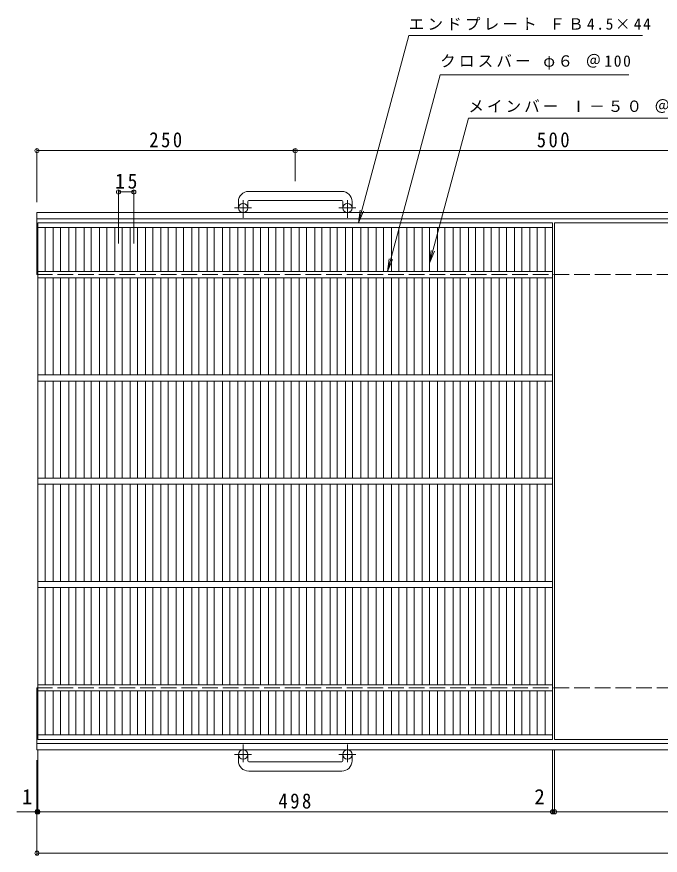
# Model space of a CAD drawing. Units: millimetres at full size, sheet at 1:5; some dimension numbers follow another scale. Extents: x -790 to 902, y -691 to 651.
# Drawn here: x -790 to -167, y -161 to 651 of the extents above; entities that cross this region are included whole.
import ezdxf
from ezdxf.enums import TextEntityAlignment as Align

# ---------------------------------------------------------------- set-up
doc = ezdxf.new("R2010")
doc.units = ezdxf.units.MM
doc.header["$LTSCALE"] = 5
doc.header["$PDMODE"] = 32
doc.header["$PDSIZE"] = 4
doc.linetypes.add('CHAIN1', pattern=[8, 5, -1, 1, -1])
doc.linetypes.add('DASHED3', pattern=[4, 3, -1])
for name, color, linetype, lineweight in [('E-1', 2, 'Continuous', 9), ('E-2', 3, 'Continuous', 9), ('E-4', 7, 'Continuous', 9), ('E-5', 7, 'Continuous', 9)]:
    doc.layers.add(name, color=color, linetype=linetype, lineweight=lineweight)
doc.styles.add('ＭＳ ゴシック', font='')
doc.styles.get('ＭＳ ゴシック').set_extended_font_data('MS Gothic')

msp = doc.modelspace()

# ---------------------------------------------------------------- linework, layer by layer
at = {"layer": 'E-1'}
for p, q in [((-475.435, 481.85), (-565.434, 481.85)), ((-575.434, 471.85), (-575.434, 465.75)), ((-566.435, 471.85), (-566.435, 465.75)), ((-565.434, 472.849), (-475.435, 472.849)), ((-474.435, 471.85), (-474.435, 465.75)), ((-465.434, 471.85), (-465.434, 465.75)), ((-770.434, 401.25), (-770.434, 461.25)), ((-770.434, 461.25), (176.422, 461.25)), ((-770.434, 455.25), (175.163, 455.25)), ((-770.434, 1.249), (-770.434, -58.751)), ((-770.434, -52.751), (164.207, -52.751)), ((-770.434, -58.751), (162.948, -58.751)), ((-575.434, -69.351), (-575.434, -63.251)), ((-566.435, -69.351), (-566.435, -63.251)), ((-474.435, -69.351), (-474.435, -63.251)), ((-465.434, -69.351), (-465.434, -63.251)), ((-565.434, -70.351), (-475.435, -70.351)), ((-475.435, -79.351), (-565.434, -79.351))]:
    msp.add_line(p, q, dxfattribs=at)
at = {"layer": 'E-1', "linetype": 'CHAIN1'}
for p, q in [((-570.935, 456.143), (-570.935, 473.24)), ((-469.934, 456.143), (-469.934, 473.24)), ((-562.772, 465.75), (-579.179, 465.75)), ((-461.771, 465.75), (-478.178, 465.75)), ((-570.935, -53.644), (-570.935, -70.741)), ((-469.934, -53.644), (-469.934, -70.741)), ((-562.772, -63.251), (-579.179, -63.251)), ((-461.771, -63.251), (-478.178, -63.251))]:
    msp.add_line(p, q, dxfattribs=at)
at = {"layer": 'E-1', "linetype": 'DASHED3'}
for p, q in [((-770.434, 401.25), (163.833, 401.25)), ((-770.434, 1.249), (175.538, 1.249))]:
    msp.add_line(p, q, dxfattribs=at)
at = {"layer": 'E-1'}
for centre in [(-570.935, 465.75), (-469.935, 465.75), (-570.935, -63.251), (-469.935, -63.251)]:
    msp.add_circle(centre, 4.5, dxfattribs=at)
for centre, radius, start, end in [((-565.434, 471.85), 10, 90, 180), ((-475.435, 471.85), 10, 0, 90), ((-565.434, 471.85), 1, 90, 180), ((-475.435, 471.85), 1, 0, 90), ((-565.434, -69.351), 10, 180, 270), ((-565.434, -69.351), 1, 180, 270), ((-475.435, -69.351), 10, 270, 0), ((-475.435, -69.351), 1, 270, 0)]:
    msp.add_arc(centre, radius, start, end, dxfattribs=at)
at = {"layer": 'E-2'}
for p, q in [((-769.434, 446.749), (-271.435, 446.749)), ((-762.435, 404.249), (-762.435, 446.749)), ((-754.556, 404.249), (-754.556, 446.749)), ((-747.556, 404.249), (-747.556, 446.749)), ((-739.677, 404.249), (-739.677, 446.749)), ((-732.677, 404.249), (-732.677, 446.749)), ((-724.798, 404.249), (-724.798, 446.749)), ((-717.798, 404.249), (-717.798, 446.749)), ((-709.919, 404.249), (-709.919, 446.749)), ((-702.919, 404.249), (-702.919, 446.749)), ((-695.04, 404.249), (-695.04, 446.749)), ((-688.04, 404.249), (-688.04, 446.749)), ((-680.162, 404.249), (-680.162, 446.749)), ((-673.162, 404.249), (-673.162, 446.749)), ((-665.283, 404.249), (-665.283, 446.749)), ((-658.283, 404.249), (-658.283, 446.749)), ((-650.404, 404.249), (-650.404, 446.749)), ((-643.404, 404.249), (-643.404, 446.749)), ((-635.526, 404.249), (-635.526, 446.749)), ((-628.526, 404.249), (-628.526, 446.749)), ((-620.647, 404.249), (-620.647, 446.749)), ((-613.647, 404.249), (-613.647, 446.749)), ((-605.768, 404.249), (-605.768, 446.749)), ((-598.768, 404.249), (-598.768, 446.749)), ((-590.889, 404.249), (-590.889, 446.749)), ((-583.889, 404.249), (-583.889, 446.749)), ((-576.011, 404.249), (-576.011, 446.749)), ((-569.011, 404.249), (-569.011, 446.749)), ((-561.132, 404.249), (-561.132, 446.749)), ((-554.132, 404.249), (-554.132, 446.749)), ((-546.253, 404.249), (-546.253, 446.749)), ((-539.253, 404.249), (-539.253, 446.749)), ((-531.374, 404.249), (-531.374, 446.749)), ((-524.374, 404.249), (-524.374, 446.749)), ((-516.495, 404.249), (-516.495, 446.749)), ((-509.495, 404.249), (-509.495, 446.749)), ((-501.616, 404.249), (-501.616, 446.749)), ((-494.616, 404.249), (-494.616, 446.749)), ((-486.737, 404.249), (-486.737, 446.749)), ((-479.737, 404.249), (-479.737, 446.749)), ((-471.859, 404.249), (-471.859, 446.749)), ((-464.859, 404.249), (-464.859, 446.749)), ((-456.98, 404.249), (-456.98, 446.749)), ((-449.98, 404.249), (-449.98, 446.749)), ((-442.101, 404.249), (-442.101, 446.749)), ((-435.101, 404.249), (-435.101, 446.749)), ((-427.222, 404.249), (-427.222, 446.749)), ((-420.222, 404.249), (-420.222, 446.749)), ((-412.344, 404.249), (-412.344, 446.749)), ((-405.344, 404.249), (-405.344, 446.749)), ((-397.465, 404.249), (-397.465, 446.749)), ((-390.465, 404.249), (-390.465, 446.749)), ((-382.586, 404.249), (-382.586, 446.749)), ((-375.586, 404.249), (-375.586, 446.749)), ((-367.707, 404.249), (-367.707, 446.749)), ((-360.707, 404.249), (-360.707, 446.749)), ((-352.829, 404.249), (-352.829, 446.749)), ((-345.829, 404.249), (-345.829, 446.749)), ((-337.95, 404.249), (-337.95, 446.749)), ((-330.95, 404.249), (-330.95, 446.749)), ((-323.071, 404.249), (-323.071, 446.749)), ((-316.071, 404.249), (-316.071, 446.749)), ((-308.192, 404.249), (-308.192, 446.749)), ((-301.192, 404.249), (-301.192, 446.749)), ((-293.313, 404.249), (-293.313, 446.749)), ((-286.313, 404.249), (-286.313, 446.749)), ((-278.435, 446.749), (-278.435, 404.249)), ((-269.435, -48.751), (-269.435, 451.249)), ((-269.435, 451.249), (174.324, 451.249)), ((-769.434, 404.249), (-271.435, 404.249)), ((-769.434, 398.249), (-271.435, 398.249)), ((-762.435, 304.25), (-762.435, 398.249)), ((-754.556, 304.25), (-754.556, 398.249)), ((-747.556, 304.25), (-747.556, 398.249)), ((-739.677, 304.25), (-739.677, 398.249)), ((-732.677, 304.25), (-732.677, 398.249)), ((-724.798, 304.25), (-724.798, 398.249)), ((-717.798, 304.25), (-717.798, 398.249)), ((-709.919, 304.25), (-709.919, 398.249)), ((-702.919, 304.25), (-702.919, 398.249)), ((-695.04, 304.25), (-695.04, 398.249)), ((-688.04, 304.25), (-688.04, 398.249)), ((-680.162, 304.25), (-680.162, 398.249)), ((-673.162, 304.25), (-673.162, 398.249)), ((-665.283, 304.25), (-665.283, 398.249)), ((-658.283, 304.25), (-658.283, 398.249)), ((-650.404, 304.25), (-650.404, 398.249)), ((-643.404, 304.25), (-643.404, 398.249)), ((-635.526, 304.25), (-635.526, 398.249)), ((-628.526, 304.25), (-628.526, 398.249)), ((-620.647, 304.25), (-620.647, 398.249)), ((-613.647, 304.25), (-613.647, 398.249)), ((-605.768, 304.25), (-605.768, 398.249)), ((-598.768, 304.25), (-598.768, 398.249)), ((-590.889, 304.25), (-590.889, 398.249)), ((-583.889, 304.25), (-583.889, 398.249)), ((-576.011, 304.25), (-576.011, 398.249)), ((-569.011, 304.25), (-569.011, 398.249)), ((-561.132, 304.25), (-561.132, 398.249)), ((-554.132, 304.25), (-554.132, 398.249)), ((-546.253, 304.25), (-546.253, 398.249)), ((-539.253, 304.25), (-539.253, 398.249)), ((-531.374, 304.25), (-531.374, 398.249)), ((-524.374, 304.25), (-524.374, 398.249)), ((-516.495, 304.25), (-516.495, 398.249)), ((-509.495, 304.25), (-509.495, 398.249)), ((-501.616, 304.25), (-501.616, 398.249)), ((-494.616, 304.25), (-494.616, 398.249)), ((-486.737, 304.25), (-486.737, 398.249)), ((-479.737, 304.25), (-479.737, 398.249)), ((-471.859, 304.25), (-471.859, 398.249)), ((-464.859, 304.25), (-464.859, 398.249)), ((-456.98, 304.25), (-456.98, 398.249)), ((-449.98, 304.25), (-449.98, 398.249)), ((-442.101, 304.25), (-442.101, 398.249)), ((-435.101, 304.25), (-435.101, 398.249)), ((-427.222, 304.25), (-427.222, 398.249)), ((-420.222, 304.25), (-420.222, 398.249)), ((-412.344, 304.25), (-412.344, 398.249)), ((-405.344, 304.25), (-405.344, 398.249)), ((-397.465, 304.25), (-397.465, 398.249)), ((-390.465, 304.25), (-390.465, 398.249)), ((-382.586, 304.25), (-382.586, 398.249)), ((-375.586, 304.25), (-375.586, 398.249)), ((-367.707, 304.25), (-367.707, 398.249)), ((-360.707, 304.25), (-360.707, 398.249)), ((-352.829, 304.25), (-352.829, 398.249)), ((-345.829, 304.25), (-345.829, 398.249)), ((-337.95, 304.25), (-337.95, 398.249)), ((-330.95, 304.25), (-330.95, 398.249)), ((-323.071, 304.25), (-323.071, 398.249)), ((-316.071, 304.25), (-316.071, 398.249)), ((-308.192, 304.25), (-308.192, 398.249)), ((-301.192, 304.25), (-301.192, 398.249)), ((-293.313, 304.25), (-293.313, 398.249)), ((-286.313, 304.25), (-286.313, 398.249)), ((-278.435, 398.249), (-278.435, 304.25)), ((-769.434, 304.25), (-271.435, 304.25)), ((-769.434, 298.249), (-271.435, 298.249)), ((-762.435, 204.249), (-762.435, 298.249)), ((-754.556, 204.249), (-754.556, 298.249)), ((-747.556, 204.249), (-747.556, 298.249)), ((-739.677, 204.249), (-739.677, 298.249)), ((-732.677, 204.249), (-732.677, 298.249)), ((-724.798, 204.249), (-724.798, 298.249)), ((-717.798, 204.249), (-717.798, 298.249)), ((-709.919, 204.249), (-709.919, 298.249)), ((-702.919, 204.249), (-702.919, 298.249)), ((-695.04, 204.249), (-695.04, 298.249)), ((-688.04, 204.249), (-688.04, 298.249)), ((-680.162, 204.249), (-680.162, 298.249)), ((-673.162, 204.249), (-673.162, 298.249)), ((-665.283, 204.249), (-665.283, 298.249)), ((-658.283, 204.249), (-658.283, 298.249)), ((-650.404, 204.249), (-650.404, 298.249)), ((-643.404, 204.249), (-643.404, 298.249)), ((-635.526, 204.249), (-635.526, 298.249)), ((-628.526, 204.249), (-628.526, 298.249)), ((-620.647, 204.249), (-620.647, 298.249)), ((-613.647, 204.249), (-613.647, 298.249)), ((-605.768, 204.249), (-605.768, 298.249)), ((-598.768, 204.249), (-598.768, 298.249)), ((-590.889, 204.249), (-590.889, 298.249)), ((-583.889, 204.249), (-583.889, 298.249)), ((-576.011, 204.249), (-576.011, 298.249)), ((-569.011, 204.249), (-569.011, 298.249)), ((-561.132, 204.249), (-561.132, 298.249)), ((-554.132, 204.249), (-554.132, 298.249)), ((-546.253, 204.249), (-546.253, 298.249)), ((-539.253, 204.249), (-539.253, 298.249)), ((-531.374, 204.249), (-531.374, 298.249)), ((-524.374, 204.249), (-524.374, 298.249)), ((-516.495, 204.249), (-516.495, 298.249)), ((-509.495, 204.249), (-509.495, 298.249)), ((-501.616, 204.249), (-501.616, 298.249)), ((-494.616, 204.249), (-494.616, 298.249)), ((-486.737, 204.249), (-486.737, 298.249)), ((-479.737, 204.249), (-479.737, 298.249)), ((-471.859, 204.249), (-471.859, 298.249)), ((-464.859, 204.249), (-464.859, 298.249)), ((-456.98, 204.249), (-456.98, 298.249)), ((-449.98, 204.249), (-449.98, 298.249)), ((-442.101, 204.249), (-442.101, 298.249)), ((-435.101, 204.249), (-435.101, 298.249)), ((-427.222, 204.249), (-427.222, 298.249)), ((-420.222, 204.249), (-420.222, 298.249)), ((-412.344, 204.249), (-412.344, 298.249)), ((-405.344, 204.249), (-405.344, 298.249)), ((-397.465, 204.249), (-397.465, 298.249)), ((-390.465, 204.249), (-390.465, 298.249)), ((-382.586, 204.249), (-382.586, 298.249)), ((-375.586, 204.249), (-375.586, 298.249)), ((-367.707, 204.249), (-367.707, 298.249)), ((-360.707, 204.249), (-360.707, 298.249)), ((-352.829, 204.249), (-352.829, 298.249)), ((-345.829, 204.249), (-345.829, 298.249)), ((-337.95, 204.249), (-337.95, 298.249)), ((-330.95, 204.249), (-330.95, 298.249)), ((-323.071, 204.249), (-323.071, 298.249)), ((-316.071, 204.249), (-316.071, 298.249)), ((-308.192, 204.249), (-308.192, 298.249)), ((-301.192, 204.249), (-301.192, 298.249)), ((-293.313, 204.249), (-293.313, 298.249)), ((-286.313, 204.249), (-286.313, 298.249)), ((-278.435, 298.249), (-278.435, 204.249)), ((-769.434, 204.249), (-271.435, 204.249)), ((-769.434, 198.249), (-271.435, 198.249)), ((-762.435, 104.249), (-762.435, 198.249)), ((-754.556, 104.249), (-754.556, 198.249)), ((-747.556, 104.249), (-747.556, 198.249)), ((-739.677, 104.249), (-739.677, 198.249)), ((-732.677, 104.249), (-732.677, 198.249)), ((-724.798, 104.249), (-724.798, 198.249)), ((-717.798, 104.249), (-717.798, 198.249)), ((-709.919, 104.249), (-709.919, 198.249)), ((-702.919, 104.249), (-702.919, 198.249)), ((-695.04, 104.249), (-695.04, 198.249)), ((-688.04, 104.249), (-688.04, 198.249)), ((-680.162, 104.249), (-680.162, 198.249)), ((-673.162, 104.249), (-673.162, 198.249)), ((-665.283, 104.249), (-665.283, 198.249)), ((-658.283, 104.249), (-658.283, 198.249)), ((-650.404, 104.249), (-650.404, 198.249)), ((-643.404, 104.249), (-643.404, 198.249)), ((-635.526, 104.249), (-635.526, 198.249)), ((-628.526, 104.249), (-628.526, 198.249)), ((-620.647, 104.249), (-620.647, 198.249)), ((-613.647, 104.249), (-613.647, 198.249)), ((-605.768, 104.249), (-605.768, 198.249)), ((-598.768, 104.249), (-598.768, 198.249)), ((-590.889, 104.249), (-590.889, 198.249)), ((-583.889, 104.249), (-583.889, 198.249)), ((-576.011, 104.249), (-576.011, 198.249)), ((-569.011, 104.249), (-569.011, 198.249)), ((-561.132, 104.249), (-561.132, 198.249)), ((-554.132, 104.249), (-554.132, 198.249)), ((-546.253, 104.249), (-546.253, 198.249)), ((-539.253, 104.249), (-539.253, 198.249)), ((-531.374, 104.249), (-531.374, 198.249)), ((-524.374, 104.249), (-524.374, 198.249)), ((-516.495, 104.249), (-516.495, 198.249)), ((-509.495, 104.249), (-509.495, 198.249)), ((-501.616, 104.249), (-501.616, 198.249)), ((-494.616, 104.249), (-494.616, 198.249)), ((-486.737, 104.249), (-486.737, 198.249)), ((-479.737, 104.249), (-479.737, 198.249)), ((-471.859, 104.249), (-471.859, 198.249)), ((-464.859, 104.249), (-464.859, 198.249)), ((-456.98, 104.249), (-456.98, 198.249)), ((-449.98, 104.249), (-449.98, 198.249)), ((-442.101, 104.249), (-442.101, 198.249)), ((-435.101, 104.249), (-435.101, 198.249)), ((-427.222, 104.249), (-427.222, 198.249)), ((-420.222, 104.249), (-420.222, 198.249)), ((-412.344, 104.249), (-412.344, 198.249)), ((-405.344, 104.249), (-405.344, 198.249)), ((-397.465, 104.249), (-397.465, 198.249)), ((-390.465, 104.249), (-390.465, 198.249)), ((-382.586, 104.249), (-382.586, 198.249)), ((-375.586, 104.249), (-375.586, 198.249)), ((-367.707, 104.249), (-367.707, 198.249)), ((-360.707, 104.249), (-360.707, 198.249)), ((-352.829, 104.249), (-352.829, 198.249)), ((-345.829, 104.249), (-345.829, 198.249)), ((-337.95, 104.249), (-337.95, 198.249)), ((-330.95, 104.249), (-330.95, 198.249)), ((-323.071, 104.249), (-323.071, 198.249)), ((-316.071, 104.249), (-316.071, 198.249)), ((-308.192, 104.249), (-308.192, 198.249)), ((-301.192, 104.249), (-301.192, 198.249)), ((-293.313, 104.249), (-293.313, 198.249)), ((-286.313, 104.249), (-286.313, 198.249)), ((-278.435, 198.249), (-278.435, 104.249)), ((-769.434, 104.249), (-271.435, 104.249)), ((-769.434, 98.249), (-271.435, 98.249)), ((-762.435, 4.249), (-762.435, 98.249)), ((-754.556, 4.249), (-754.556, 98.249)), ((-747.556, 4.249), (-747.556, 98.249)), ((-739.677, 4.249), (-739.677, 98.249)), ((-732.677, 4.249), (-732.677, 98.249)), ((-724.798, 4.249), (-724.798, 98.249)), ((-717.798, 4.249), (-717.798, 98.249)), ((-709.919, 4.249), (-709.919, 98.249)), ((-702.919, 4.249), (-702.919, 98.249)), ((-695.04, 4.249), (-695.04, 98.249)), ((-688.04, 4.249), (-688.04, 98.249)), ((-680.162, 4.249), (-680.162, 98.249)), ((-673.162, 4.249), (-673.162, 98.249)), ((-665.283, 4.249), (-665.283, 98.249)), ((-658.283, 4.249), (-658.283, 98.249)), ((-650.404, 4.249), (-650.404, 98.249)), ((-643.404, 4.249), (-643.404, 98.249)), ((-635.526, 4.249), (-635.526, 98.249)), ((-628.526, 4.249), (-628.526, 98.249)), ((-620.647, 4.249), (-620.647, 98.249)), ((-613.647, 4.249), (-613.647, 98.249)), ((-605.768, 4.249), (-605.768, 98.249)), ((-598.768, 4.249), (-598.768, 98.249)), ((-590.889, 4.249), (-590.889, 98.249)), ((-583.889, 4.249), (-583.889, 98.249)), ((-576.011, 4.249), (-576.011, 98.249)), ((-569.011, 4.249), (-569.011, 98.249)), ((-561.132, 4.249), (-561.132, 98.249)), ((-554.132, 4.249), (-554.132, 98.249)), ((-546.253, 4.249), (-546.253, 98.249)), ((-539.253, 4.249), (-539.253, 98.249)), ((-531.374, 4.249), (-531.374, 98.249)), ((-524.374, 4.249), (-524.374, 98.249)), ((-516.495, 4.249), (-516.495, 98.249)), ((-509.495, 4.249), (-509.495, 98.249)), ((-501.616, 4.249), (-501.616, 98.249)), ((-494.616, 4.249), (-494.616, 98.249)), ((-486.737, 4.249), (-486.737, 98.249)), ((-479.737, 4.249), (-479.737, 98.249)), ((-471.859, 4.249), (-471.859, 98.249)), ((-464.859, 4.249), (-464.859, 98.249)), ((-456.98, 4.249), (-456.98, 98.249)), ((-449.98, 4.249), (-449.98, 98.249)), ((-442.101, 4.249), (-442.101, 98.249)), ((-435.101, 4.249), (-435.101, 98.249)), ((-427.222, 4.249), (-427.222, 98.249)), ((-420.222, 4.249), (-420.222, 98.249)), ((-412.344, 4.249), (-412.344, 98.249)), ((-405.344, 4.249), (-405.344, 98.249)), ((-397.465, 4.249), (-397.465, 98.249)), ((-390.465, 4.249), (-390.465, 98.249)), ((-382.586, 4.249), (-382.586, 98.249)), ((-375.586, 4.249), (-375.586, 98.249)), ((-367.707, 4.249), (-367.707, 98.249)), ((-360.707, 4.249), (-360.707, 98.249)), ((-352.829, 4.249), (-352.829, 98.249)), ((-345.829, 4.249), (-345.829, 98.249)), ((-337.95, 4.249), (-337.95, 98.249)), ((-330.95, 4.249), (-330.95, 98.249)), ((-323.071, 4.249), (-323.071, 98.249)), ((-316.071, 4.249), (-316.071, 98.249)), ((-308.192, 4.249), (-308.192, 98.249)), ((-301.192, 4.249), (-301.192, 98.249)), ((-293.313, 4.249), (-293.313, 98.249)), ((-286.313, 4.249), (-286.313, 98.249)), ((-278.435, 98.249), (-278.435, 4.249)), ((-769.434, 4.249), (-271.435, 4.249)), ((-769.434, -1.75), (-271.435, -1.75)), ((-762.435, -44.251), (-762.435, -1.75)), ((-754.556, -44.251), (-754.556, -1.75)), ((-747.556, -44.251), (-747.556, -1.75)), ((-739.677, -44.251), (-739.677, -1.75)), ((-732.677, -44.251), (-732.677, -1.75)), ((-724.798, -44.251), (-724.798, -1.75)), ((-717.798, -44.251), (-717.798, -1.75)), ((-709.919, -44.251), (-709.919, -1.75)), ((-702.919, -44.251), (-702.919, -1.75)), ((-695.04, -44.251), (-695.04, -1.75)), ((-688.04, -44.251), (-688.04, -1.75)), ((-680.162, -44.251), (-680.162, -1.75)), ((-673.162, -44.251), (-673.162, -1.75)), ((-665.283, -44.251), (-665.283, -1.75)), ((-658.283, -44.251), (-658.283, -1.75)), ((-650.404, -44.251), (-650.404, -1.75)), ((-643.404, -44.251), (-643.404, -1.75)), ((-635.526, -44.251), (-635.526, -1.75)), ((-628.526, -44.251), (-628.526, -1.75)), ((-620.647, -44.251), (-620.647, -1.75)), ((-613.647, -44.251), (-613.647, -1.75)), ((-605.768, -44.251), (-605.768, -1.75)), ((-598.768, -44.251), (-598.768, -1.75)), ((-590.889, -44.251), (-590.889, -1.75)), ((-583.889, -44.251), (-583.889, -1.75)), ((-576.011, -44.251), (-576.011, -1.75)), ((-569.011, -44.251), (-569.011, -1.75)), ((-561.132, -44.251), (-561.132, -1.75)), ((-554.132, -44.251), (-554.132, -1.75)), ((-546.253, -44.251), (-546.253, -1.75)), ((-539.253, -44.251), (-539.253, -1.75)), ((-531.374, -44.251), (-531.374, -1.75)), ((-524.374, -44.251), (-524.374, -1.75)), ((-516.495, -44.251), (-516.495, -1.75)), ((-509.495, -44.251), (-509.495, -1.75)), ((-501.616, -44.251), (-501.616, -1.75)), ((-494.616, -44.251), (-494.616, -1.75)), ((-486.737, -44.251), (-486.737, -1.75)), ((-479.737, -44.251), (-479.737, -1.75)), ((-471.859, -44.251), (-471.859, -1.75)), ((-464.859, -44.251), (-464.859, -1.75)), ((-456.98, -44.251), (-456.98, -1.75)), ((-449.98, -44.251), (-449.98, -1.75)), ((-442.101, -44.251), (-442.101, -1.75)), ((-435.101, -44.251), (-435.101, -1.75)), ((-427.222, -44.251), (-427.222, -1.75)), ((-420.222, -44.251), (-420.222, -1.75)), ((-412.344, -44.251), (-412.344, -1.75)), ((-405.344, -44.251), (-405.344, -1.75)), ((-397.465, -44.251), (-397.465, -1.75)), ((-390.465, -44.251), (-390.465, -1.75)), ((-382.586, -44.251), (-382.586, -1.75)), ((-375.586, -44.251), (-375.586, -1.75)), ((-367.707, -44.251), (-367.707, -1.75)), ((-360.707, -44.251), (-360.707, -1.75)), ((-352.829, -44.251), (-352.829, -1.75)), ((-345.829, -44.251), (-345.829, -1.75)), ((-337.95, -44.251), (-337.95, -1.75)), ((-330.95, -44.251), (-330.95, -1.75)), ((-323.071, -44.251), (-323.071, -1.75)), ((-316.071, -44.251), (-316.071, -1.75)), ((-308.192, -44.251), (-308.192, -1.75)), ((-301.192, -44.251), (-301.192, -1.75)), ((-293.313, -44.251), (-293.313, -1.75)), ((-286.313, -44.251), (-286.313, -1.75)), ((-278.435, -1.75), (-278.435, -44.251)), ((-271.435, -44.251), (-769.434, -44.251)), ((-269.435, -48.751), (165.198, -48.751))]:
    msp.add_line(p, q, dxfattribs=at)
msp.add_lwpolyline([(-769.434, -48.751), (-769.434, 451.249), (-271.435, 451.249), (-271.435, -48.751)], close=True, dxfattribs=at)
at = {"layer": 'E-4'}
for p, q in [((-770.434, 522.75), (-770.434, 471.25)), ((-770.434, 521.25), (-520.434, 521.25)), ((-520.434, 522.75), (-520.434, 491.85)), ((-520.434, 521.25), (-20.434, 521.25)), ((-691.54, 482.75), (-691.54, 431.25)), ((-691.54, 481.25), (-676.662, 481.25)), ((-676.662, 482.75), (-676.662, 431.25)), ((-769.434, -120.251), (-769.434, -58.751)), ((-271.435, -120.251), (-271.435, -58.751)), ((-269.435, -120.251), (-269.435, -58.751)), ((-770.434, -160.251), (-770.434, -68.751)), ((-770.434, -118.751), (-789.934, -118.751)), ((-770.434, -118.751), (-769.434, -118.751)), ((-769.434, -118.751), (-271.435, -118.751)), ((-271.435, -118.751), (-269.435, -118.751)), ((-269.435, -118.751), (175.538, -118.751)), ((-770.434, -158.751), (177.124, -158.751))]:
    msp.add_line(p, q, dxfattribs=at)
for p in [(-770.434, 521.25), (-520.434, 521.25), (-691.54, 481.25), (-676.662, 481.25), (-770.434, -118.751), (-769.434, -118.751), (-271.435, -118.751), (-269.435, -118.751), (-770.434, -158.751)]:
    msp.add_point(p, dxfattribs=at)
at = {"layer": 'E-5'}
for p, q in [((-410.56, 632.701), (-459.179, 451.249)), ((-410.56, 632.701), (-184.31, 632.701)), ((-380.181, 594.511), (-431.162, 404.249)), ((-380.181, 594.511), (-197.681, 594.511)), ((-352.851, 552.701), (-144.101, 552.701)), ((-459.179, 451.249), (-457.548, 463.642)), ((-459.179, 451.249), (-454.396, 462.798)), ((-390.465, 412.323), (-385.681, 423.871)), ((-431.162, 404.249), (-429.53, 416.642)), ((-431.162, 404.249), (-426.378, 415.798))]:
    msp.add_line(p, q, dxfattribs=at)
msp.add_lwpolyline([(-352.851, 552.701), (-390.465, 412.323), (-388.833, 424.716)], dxfattribs=at)

# ---------------------------------------------------------------- texts
at = {"layer": 'E-4', "color": 2, "style": 'ＭＳ ゴシック'}
for s, p in [('1', (-784.934, -115.751)), ('2', (-288.935, -115.751))]:
    msp.add_text(s, height=14.66, dxfattribs=at).set_placement(p, align=Align.BOTTOM_LEFT)
at = {"layer": 'E-4', "color": 2, "char_height": 14.66, "attachment_point": 7, "style": 'ＭＳ ゴシック'}
for s, insert in [('\\T1.27;\\W0.9;250', (-661.684, 524.25)), ('\\T1.27;\\W0.9;500', (-286.684, 524.25)), ('\\T1.27;\\W0.95;15', (-694.726, 484.25)), ('\\T1.27;\\W0.9;498', (-536.685, -115.751))]:
    msp.add_mtext(s, dxfattribs=dict(at, insert=insert))
at = {"layer": 'E-5', "char_height": 11, "attachment_point": 7, "style": 'ＭＳ ゴシック'}
for s, insert in [('\\T1.21;エンドプレート\\~ＦＢ4.5×44', (-410.56, 637.701)), ('\\T1.21;クロスバー\\~φ６\\~＠100', (-380.181, 599.511)), ('\\T1.2;メインバー\\~Ⅰ－５０\\~＠15', (-352.851, 557.701))]:
    msp.add_mtext(s, dxfattribs=dict(at, insert=insert))

doc.saveas('drawing.dxf')
